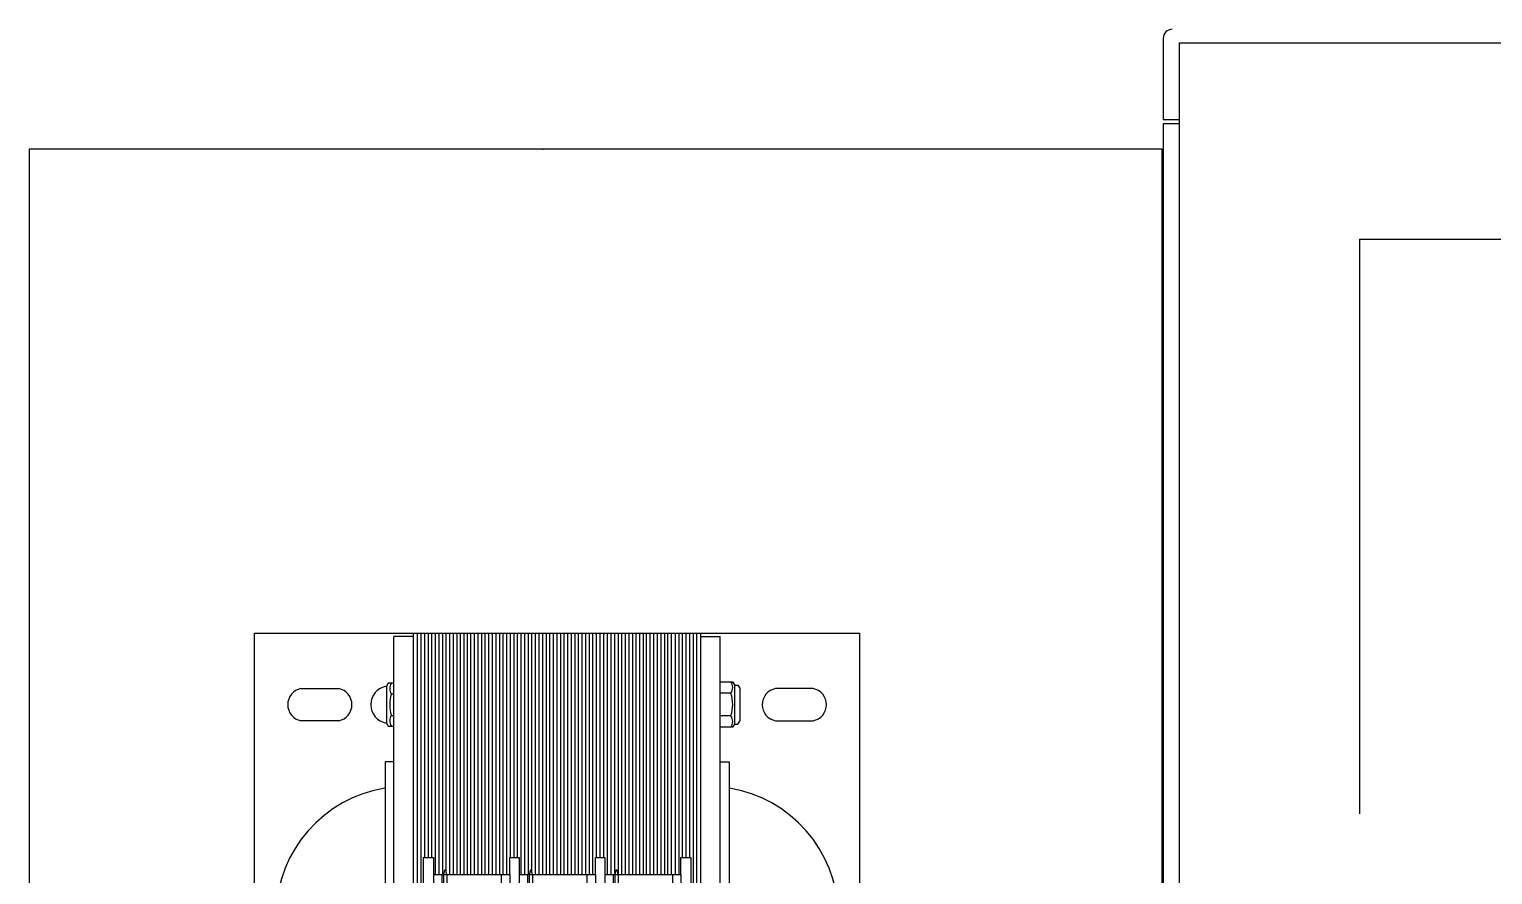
# Model space of a CAD drawing. Header units: inches. Extents: x 2 to 3359, y 2 to 2372.
# Drawn here: x 1730.7 to 2054.2, y 1943.6 to 2130.4 of the extents above; entities that cross this region are included whole.
import ezdxf

# ---------------------------------------------------------------- set-up
doc = ezdxf.new("R2010")
doc.units = ezdxf.units.IN
doc.header["$LTSCALE"] = 10
doc.header["$MEASUREMENT"] = 0
doc.linetypes.add('DASHED', pattern=[0.75, 0.5, -0.25])
doc.layers.add('PBAL', color=52, linetype='Continuous')
doc.layers.add('PSYMS', color=7, linetype='Continuous')

# ---------------------------------------------------------------- blocks, each defined once
blk = doc.blocks.new('5084600')
for p, q in [((-0.02, 70.72), (-0.02, 70.013)), ((0.118, 70.681), (19.611, 70.681)), ((0.118, 70.681), (0.118, 0.924)), ((-0.02, 70.013), (0.118, 70.013)), ((-0.02, 69.98), (0.118, 69.98)), ((-0.02, 69.98), (-0.02, 0.567))]:
    blk.add_line(p, q)
at = {"linetype": 'DASHED'}
for q in [(19.611, 68.972), (1.69, 24.499)]:
    blk.add_line((1.69, 68.972), q, dxfattribs=at)
blk.add_arc((0.059, 70.72), 0.0786, 90, 180)
blk = doc.blocks.new('E0919202')
for p, q in [((-0.432, 6.437), (4.838, 6.437)), ((-0.432, 4.007), (-0.432, 6.437)), ((0.953, 6.407), (0.783, 6.407)), ((0.783, 0.735), (0.783, 6.407)), ((0.953, 0.859), (0.953, 6.437)), ((0.988, 0.893), (0.988, 6.437)), ((1.019, 0.927), (1.019, 6.437)), ((1.05, 4.485), (1.05, 6.437)), ((1.082, 4.485), (1.082, 6.437)), ((1.113, 4.485), (1.113, 6.437)), ((1.144, 4.337), (1.144, 6.437)), ((1.175, 4.337), (1.175, 6.437)), ((1.207, 4.337), (1.207, 6.437)), ((1.238, 4.355), (1.238, 6.437)), ((1.269, 4.337), (1.269, 6.437)), ((1.3, 4.337), (1.3, 6.437)), ((1.332, 4.337), (1.332, 6.437)), ((1.363, 4.337), (1.363, 6.437)), ((1.394, 4.337), (1.394, 6.437)), ((1.422, 4.337), (1.422, 6.437)), ((1.453, 4.337), (1.453, 6.437)), ((1.484, 4.337), (1.484, 6.437)), ((1.515, 4.337), (1.515, 6.437)), ((1.547, 4.337), (1.547, 6.437)), ((1.578, 4.337), (1.578, 6.437)), ((1.609, 4.337), (1.609, 6.437)), ((1.64, 4.337), (1.64, 6.437)), ((1.672, 4.337), (1.672, 6.437)), ((1.703, 4.337), (1.703, 6.437)), ((1.734, 4.337), (1.734, 6.437)), ((1.765, 4.337), (1.765, 6.437)), ((1.797, 4.485), (1.797, 6.437)), ((1.828, 4.485), (1.828, 6.437)), ((1.859, 4.485), (1.859, 6.437)), ((1.89, 4.337), (1.89, 6.437)), ((1.922, 4.337), (1.922, 6.437)), ((1.953, 4.337), (1.953, 6.437)), ((1.984, 4.354), (1.984, 6.437)), ((2.015, 4.337), (2.015, 6.437)), ((2.047, 4.337), (2.047, 6.437)), ((2.078, 4.337), (2.078, 6.437)), ((2.109, 4.337), (2.109, 6.437)), ((2.14, 4.337), (2.14, 6.437)), ((2.172, 4.337), (2.172, 6.437)), ((2.203, 4.337), (2.203, 6.437)), ((2.234, 4.337), (2.234, 6.437)), ((2.265, 4.337), (2.265, 6.437)), ((2.297, 4.337), (2.297, 6.437)), ((2.328, 4.337), (2.328, 6.437)), ((2.359, 4.337), (2.359, 6.437)), ((2.39, 4.337), (2.39, 6.437)), ((2.422, 4.337), (2.422, 6.437)), ((2.453, 4.337), (2.453, 6.437)), ((2.484, 4.337), (2.484, 6.437)), ((2.515, 4.337), (2.515, 6.437)), ((2.547, 4.485), (2.547, 6.437)), ((2.578, 4.485), (2.578, 6.437)), ((2.609, 4.485), (2.609, 6.437)), ((2.64, 4.337), (2.64, 6.437)), ((2.674, 4.337), (2.674, 6.437)), ((2.705, 4.337), (2.705, 6.437)), ((2.736, 4.337), (2.736, 6.437)), ((2.767, 4.337), (2.767, 6.437)), ((2.799, 4.337), (2.799, 6.437)), ((2.83, 4.337), (2.83, 6.437)), ((2.861, 4.337), (2.861, 6.437)), ((2.892, 4.337), (2.892, 6.437)), ((2.924, 4.337), (2.924, 6.437)), ((2.955, 4.337), (2.955, 6.437)), ((2.982, 4.337), (2.982, 6.437)), ((3.014, 4.337), (3.014, 6.437)), ((3.045, 4.337), (3.045, 6.437)), ((3.076, 4.337), (3.076, 6.437)), ((3.107, 4.337), (3.107, 6.437)), ((3.139, 4.337), (3.139, 6.437)), ((3.166, 4.337), (3.166, 6.437)), ((3.197, 4.337), (3.197, 6.437)), ((3.232, 4.337), (3.232, 6.437)), ((3.264, 4.337), (3.264, 6.437)), ((3.295, 4.485), (3.295, 6.437)), ((3.326, 4.485), (3.326, 6.437)), ((3.357, 4.485), (3.357, 6.437)), ((3.389, 0.795), (3.389, 6.437)), ((3.42, 0.775), (3.42, 6.437)), ((3.453, 0.755), (3.453, 6.437)), ((3.453, 6.407), (3.623, 6.407)), ((3.623, 0.665), (3.623, 6.407)), ((4.838, 4.007), (4.838, 6.437)), ((0.733, 6), (0.719, 5.975)), ((0.783, 6), (0.733, 6)), ((3.623, 6.013), (3.73, 6.013)), ((3.73, 6.013), (3.746, 5.986)), ((-0.027, 5.954), (0.302, 5.954)), ((0.719, 5.975), (0.719, 5.653)), ((0.76, 5.907), (0.783, 5.907)), ((3.713, 5.914), (3.623, 5.914)), ((3.746, 5.986), (3.746, 5.643)), ((3.746, 5.985), (3.776, 5.985)), ((3.776, 5.985), (3.792, 5.958)), ((3.792, 5.958), (3.792, 5.671)), ((4.432, 5.954), (4.103, 5.954)), ((0.302, 5.674), (-0.027, 5.674)), ((0.719, 5.653), (0.733, 5.628)), ((0.733, 5.628), (0.783, 5.628)), ((0.76, 5.721), (0.783, 5.721)), ((3.713, 5.716), (3.623, 5.716)), ((3.73, 5.617), (3.623, 5.617)), ((3.746, 5.643), (3.73, 5.617)), ((3.746, 5.644), (3.776, 5.644)), ((3.776, 5.644), (3.792, 5.671)), ((4.103, 5.674), (4.432, 5.674)), ((0.706, 5.317), (0.706, 0.696)), ((0.783, 5.317), (0.706, 5.317)), ((3.623, 5.317), (3.7, 5.317)), ((3.7, 5.317), (3.7, 0.632)), ((1.037, 4.485), (1.037, 1.359)), ((1.037, 4.485), (1.037, 1.359)), ((1.037, 4.485), (1.037, 4.422)), ((1.037, 4.485), (1.126, 4.485)), ((1.037, 4.485), (1.126, 4.485)), ((1.126, 4.485), (1.126, 4.337)), ((1.126, 4.485), (1.126, 4.422)), ((1.79, 4.485), (1.872, 4.485)), ((1.79, 4.485), (1.872, 4.485)), ((1.79, 4.337), (1.79, 4.485)), ((1.79, 4.422), (1.79, 4.485)), ((1.872, 4.485), (1.872, 1.359)), ((1.872, 4.485), (1.872, 1.359)), ((1.872, 4.485), (1.872, 4.422)), ((2.536, 4.337), (2.536, 4.485)), ((2.536, 4.485), (2.618, 4.485)), ((2.536, 4.485), (2.618, 4.485)), ((2.536, 4.422), (2.536, 4.485)), ((2.618, 4.485), (2.618, 1.359)), ((2.618, 4.485), (2.618, 4.422)), ((3.281, 4.337), (3.281, 4.485)), ((3.281, 4.485), (3.368, 4.485)), ((3.281, 4.485), (3.368, 4.485)), ((3.281, 4.422), (3.281, 4.485)), ((3.368, 4.485), (3.368, 1.359)), ((3.368, 4.485), (3.368, 1.359)), ((3.368, 4.485), (3.368, 4.422)), ((1.126, 4.422), (1.126, 4.337)), ((1.126, 4.337), (1.214, 4.337)), ((1.126, 4.337), (1.126, 2.762)), ((1.126, 4.337), (1.214, 4.337)), ((1.2, 4.337), (1.2, 4.207)), ((1.224, 4.373), (1.214, 4.336)), ((1.214, 4.336), (1.214, 3.894)), ((1.214, 4.336), (1.243, 4.336)), ((1.233, 4.373), (1.224, 4.373)), ((1.243, 4.336), (1.233, 4.373)), ((1.243, 4.337), (1.79, 4.337)), ((1.243, 4.337), (1.79, 4.337)), ((1.243, 4.336), (1.243, 3.894)), ((1.715, 4.337), (1.715, 4.207)), ((1.79, 4.337), (1.79, 1.422)), ((1.872, 4.337), (1.96, 4.337)), ((1.872, 4.337), (1.96, 4.337)), ((1.946, 4.337), (1.946, 4.207)), ((1.97, 4.373), (1.96, 4.336)), ((1.96, 4.336), (1.96, 3.894)), ((1.96, 4.336), (1.989, 4.336)), ((1.979, 4.373), (1.97, 4.373)), ((1.989, 4.336), (1.979, 4.373)), ((1.989, 4.337), (2.536, 4.337)), ((1.989, 4.337), (2.536, 4.337)), ((1.989, 4.336), (1.989, 3.894)), ((2.461, 4.337), (2.461, 4.207)), ((2.536, 4.337), (2.536, 1.422)), ((2.617, 4.337), (2.706, 4.337)), ((2.692, 4.337), (2.692, 4.207)), ((2.715, 4.373), (2.705, 4.336)), ((2.705, 4.336), (2.705, 3.894)), ((2.705, 4.336), (2.735, 4.336)), ((2.725, 4.373), (2.715, 4.373)), ((2.735, 4.336), (2.725, 4.373)), ((2.734, 4.337), (3.281, 4.337)), ((2.735, 4.336), (2.735, 3.894)), ((3.207, 4.337), (3.207, 4.207)), ((3.281, 4.337), (3.281, 1.507))]:
    blk.add_line(p, q)
for points in [[(0.76, 6, 0.309401), (0.76, 5.907, 0.154701), (0.76, 5.721, 0.309401), (0.76, 5.628, 0.309401)], [(3.713, 6.013, -0.309401), (3.713, 5.914, -0.154701), (3.713, 5.716, -0.309401), (3.713, 5.617, -0.309401)]]:
    blk.add_lwpolyline(points, format="xyb")
for centre, radius, start, end in [((0, 5.814), 0.142, 100.8638, 259.1362), ((0.275, 5.814), 0.142, 280.8638, 79.1362), ((0.743, 5.814), 0.162, 98.5787, 261.4213), ((4.13, 5.814), 0.142, 100.8638, 259.1362), ((4.405, 5.814), 0.142, 280.8638, 79.1362), ((0.887, 3.97), 1.133, 99.1799, 178.2401), ((3.519, 3.97), 1.133, 1.7599, 80.8201)]:
    blk.add_arc(centre, radius, start, end)

msp = doc.modelspace()

# ---------------------------------------------------------------- linework, layer by layer
at = {"layer": 'PBAL'}
msp.add_point((1844.25, 2103.9), dxfattribs=at)
at = {"layer": 'PSYMS'}
msp.add_lwpolyline([(1981.17, 2103.9), (1730.71, 2103.9), (1730.71, 1718.94), (1981.17, 1718.94)], close=True, dxfattribs=at)

# ---------------------------------------------------------------- block references
at = {"layer": 'PSYMS', "xscale": 25.39999999999964, "yscale": 25.39999999999964, "zscale": 25.39999999999964}
for name, p in [('5084600', (1981.89, 332.11)), ('E0919202', (1791.45, 1833.48))]:
    msp.add_blockref(name, p, dxfattribs=at)

doc.saveas('drawing.dxf')
